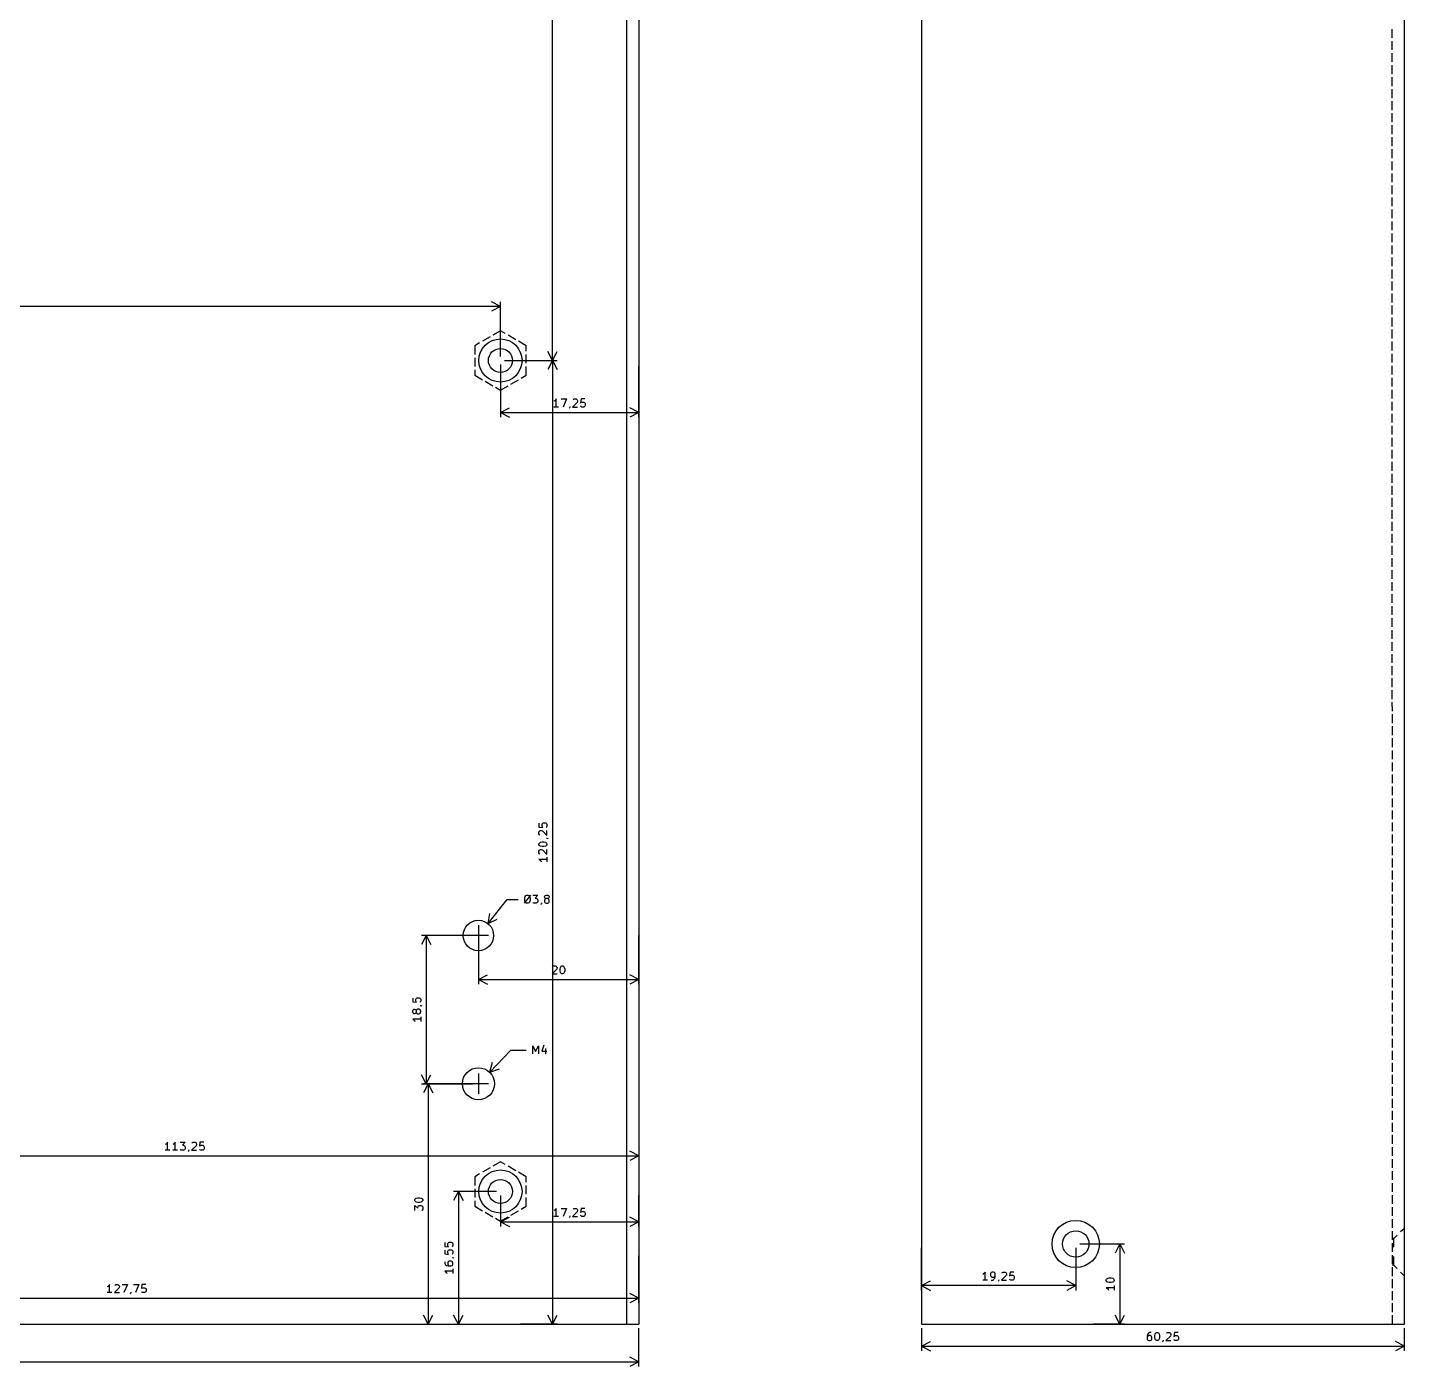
# Model space of a CAD drawing. Header units: millimetres. Extents: x 183 to 663, y -184 to 161.
# Drawn here: x 472.8 to 644.5, y -183.8 to -16.7 of the extents above; entities that cross this region are included whole.
import ezdxf

# ---------------------------------------------------------------- set-up
doc = ezdxf.new("R2010")
doc.units = ezdxf.units.MM
doc.layers.add('User.3', color=254, linetype='CONTINUOUS', true_color=0xb4dbd2)
doc.layers.add('User.4', color=57, linetype='CONTINUOUS', true_color=0x484848)

msp = doc.modelspace()

# ---------------------------------------------------------------- linework, layer by layer
at = {"layer": 'User.3', "linetype": 'CONTINUOUS'}
for p, q in [((538.25, -58.25), (538.25, 61.5)), ((547.5, -178.5), (547.5, 61.5)), ((549, 61.5), (549, -178.5)), ((584.25, 61.5), (584.25, -178.5)), ((644.5, -178.5), (644.5, 61.5)), ((642.973583, -18.000002), (642.973402, -16.900002)), ((642.97383, -19.500002), (642.973649, -18.400002)), ((642.974077, -21.000002), (642.973896, -19.900002)), ((642.974324, -22.500002), (642.974143, -21.400002)), ((642.974571, -24.000002), (642.97439, -22.900002)), ((642.974817, -25.500002), (642.974636, -24.400002)), ((642.975064, -27.000002), (642.974883, -25.900002)), ((642.975311, -28.500002), (642.97513, -27.400002)), ((642.975558, -30.000002), (642.975377, -28.900002)), ((642.975805, -31.500002), (642.975624, -30.400002)), ((642.976052, -33.000002), (642.975871, -31.900002)), ((642.976299, -34.500002), (642.976118, -33.400002)), ((642.976546, -36.000002), (642.976365, -34.900002)), ((642.976793, -37.500002), (642.976612, -36.400002)), ((642.977039, -39.000002), (642.976858, -37.900002)), ((642.977286, -40.500002), (642.977105, -39.400002)), ((642.977533, -42.000002), (642.977352, -40.900002)), ((642.97778, -43.500002), (642.977599, -42.400002)), ((642.978027, -45.000002), (642.977846, -43.900002)), ((642.978274, -46.500002), (642.978093, -45.400002)), ((642.978521, -48.000002), (642.97834, -46.900002)), ((642.978768, -49.500002), (642.978587, -48.400002)), ((531.75, -51.5), (305.75, -51.5)), ((531.75, -51.5), (530.623496, -50.913579)), ((531.75, -51.5), (530.623496, -52.086421)), ((531.75, -57.75), (531.75, -50.91358)), ((642.979015, -51.000002), (642.978834, -49.900002)), ((642.979261, -52.500002), (642.97908, -51.400002)), ((642.979508, -54.000002), (642.979327, -52.900002)), ((531.75, -54.554958), (530.797372, -55.104958)), ((532.351924, -54.902479), (531.75, -54.554958)), ((642.979755, -55.500002), (642.979574, -54.400002)), ((529.151924, -56.054958), (528.55, -56.402479)), ((528.55, -56.402479), (528.55, -57.502479)), ((530.450962, -55.304958), (529.498334, -55.854958)), ((533.650962, -55.652479), (532.698334, -55.102479)), ((534.95, -56.402479), (533.997372, -55.852479)), ((534.95, -57.097521), (534.95, -56.402479)), ((642.980002, -57.000002), (642.979821, -55.900002)), ((528.55, -57.902479), (528.55, -59.002479)), ((532.25, -58.25), (538.83642, -58.25)), ((532.25, -58.25), (538.83642, -58.25)), ((534.95, -58.597521), (534.95, -57.497521)), ((538.25, -58.25), (537.663579, -57.123496)), ((538.25, -58.25), (537.663579, -59.376504)), ((538.25, -58.25), (538.836421, -57.123496)), ((538.25, -58.25), (538.25, -178.5)), ((538.25, -58.25), (538.836421, -59.376504)), ((642.980249, -58.500002), (642.980068, -57.400002)), ((528.55, -59.402479), (528.55, -60.097521)), ((528.55, -60.097521), (529.502628, -60.647521)), ((531.75, -58.75), (531.75, -65.33642)), ((534.348076, -60.445042), (534.95, -60.097521)), ((534.95, -60.097521), (534.95, -58.997521)), ((549, -65.33642), (549, -59)), ((642.980496, -60.000002), (642.980315, -58.900002)), ((529.849038, -60.847521), (530.801666, -61.397521)), ((531.148076, -61.597521), (531.75, -61.945042)), ((531.75, -61.945042), (532.702628, -61.395042)), ((533.049038, -61.195042), (534.001666, -60.645042)), ((642.980743, -61.500002), (642.980562, -60.400002)), ((538.517857, -63.292914), (538.422619, -63.340533)), ((538.613095, -63.197676), (538.517857, -63.292914)), ((538.708333, -63.054819), (538.613095, -63.197676)), ((538.708333, -64.054819), (538.708333, -63.054819)), ((539.327381, -63.054819), (539.994047, -63.054819)), ((539.994047, -63.054819), (539.565476, -64.054819)), ((541.32738, -63.48339), (540.755952, -64.054819)), ((540.803571, -63.150057), (540.85119, -63.102438)), ((540.85119, -63.102438), (540.946428, -63.054819)), ((540.946428, -63.054819), (541.184523, -63.054819)), ((541.184523, -63.054819), (541.279761, -63.102438)), ((541.279761, -63.102438), (541.32738, -63.150057)), ((541.32738, -63.150057), (541.374999, -63.245295)), ((541.374999, -63.340533), (541.32738, -63.48339)), ((541.374999, -63.245295), (541.374999, -63.340533)), ((541.803571, -63.054819), (541.755952, -63.531009)), ((541.755952, -63.531009), (541.803571, -63.48339)), ((542.279761, -63.054819), (541.803571, -63.054819)), ((541.803571, -63.48339), (541.898809, -63.435771)), ((541.898809, -63.435771), (542.136904, -63.435771)), ((542.136904, -63.435771), (542.232142, -63.48339)), ((542.232142, -63.48339), (542.279761, -63.531009)), ((542.279761, -63.531009), (542.32738, -63.626247)), ((642.98099, -63.000002), (642.980809, -61.900002)), ((642.981237, -64.500002), (642.981055, -63.400002)), ((531.75, -64.75), (532.876504, -64.163579)), ((531.75, -64.75), (549, -64.75)), ((531.75, -64.75), (532.876504, -65.336421)), ((538.994047, -64.054819), (538.422619, -64.054819)), ((540.375, -64.150057), (540.327381, -64.197676)), ((540.422619, -64.054819), (540.375, -64.150057)), ((540.422619, -64.0072), (540.422619, -64.054819)), ((540.755952, -64.054819), (541.374999, -64.054819)), ((541.803571, -64.0072), (541.755952, -63.95958)), ((541.898809, -64.054819), (541.803571, -64.0072)), ((542.136904, -64.054819), (541.898809, -64.054819)), ((542.232142, -64.0072), (542.136904, -64.054819)), ((542.279761, -63.95958), (542.232142, -64.0072)), ((542.32738, -63.864342), (542.279761, -63.95958)), ((542.32738, -63.626247), (542.32738, -63.864342)), ((549, -64.75), (547.873496, -64.163579)), ((549, -64.75), (547.873496, -65.336421)), ((642.981483, -66.000002), (642.981302, -64.900002)), ((642.98173, -67.500002), (642.981549, -66.400002)), ((642.981977, -69.000001), (642.981796, -67.900001)), ((642.982224, -70.500001), (642.982043, -69.400001)), ((642.982471, -72.000001), (642.98229, -70.900001)), ((642.982718, -73.500001), (642.982537, -72.400001)), ((642.982965, -75.000001), (642.982784, -73.900001)), ((642.983212, -76.500001), (642.983031, -75.400001)), ((642.983459, -78.000001), (642.983277, -76.900001)), ((642.983705, -79.500001), (642.983524, -78.400001)), ((642.983952, -81.000001), (642.983771, -79.900001)), ((642.984199, -82.500001), (642.984018, -81.400001)), ((642.984446, -84.000001), (642.984265, -82.900001)), ((642.984693, -85.500001), (642.984512, -84.400001)), ((642.98494, -87.000001), (642.984759, -85.900001)), ((642.985187, -88.500001), (642.985006, -87.400001)), ((642.985434, -90.000001), (642.985253, -88.900001)), ((642.985681, -91.500001), (642.985499, -90.400001)), ((642.985927, -93.000001), (642.985746, -91.900001)), ((642.986174, -94.500001), (642.985993, -93.400001)), ((642.986421, -96.000001), (642.98624, -94.900001)), ((642.986668, -97.500001), (642.986487, -96.400001)), ((642.986915, -99.000001), (642.986734, -97.900001)), ((642.987162, -100.500001), (642.986981, -99.400001)), ((642.987409, -102.000001), (642.987228, -100.900001)), ((642.987656, -103.500001), (642.987475, -102.400001)), ((642.987903, -105.000001), (642.987721, -103.900001)), ((642.988149, -106.500001), (642.987968, -105.400001)), ((642.988396, -108.000001), (642.988215, -106.900001)), ((642.988643, -109.500001), (642.988462, -108.400001)), ((642.98889, -111.000001), (642.988709, -109.900001)), ((642.989137, -112.500001), (642.988956, -111.400001)), ((642.989384, -114.000001), (642.989203, -112.900001)), ((642.989631, -115.500001), (642.98945, -114.400001)), ((536.554819, -115.994047), (536.554819, -116.470237)), ((536.554819, -116.470237), (537.031009, -116.517856)), ((536.935771, -116.136904), (536.98339, -116.041666)), ((536.935771, -116.374999), (536.935771, -116.136904)), ((536.98339, -116.470237), (536.935771, -116.374999)), ((536.98339, -116.041666), (537.031009, -115.994047)), ((537.031009, -116.517856), (536.98339, -116.470237)), ((537.031009, -115.994047), (537.126247, -115.946428)), ((537.126247, -115.946428), (537.364342, -115.946428)), ((537.364342, -115.946428), (537.45958, -115.994047)), ((537.45958, -115.994047), (537.5072, -116.041666)), ((537.5072, -116.470237), (537.45958, -116.517856)), ((537.5072, -116.041666), (537.554819, -116.136904)), ((537.554819, -116.374999), (537.5072, -116.470237)), ((537.554819, -116.136904), (537.554819, -116.374999)), ((642.989878, -117.000001), (642.989697, -115.900001)), ((536.554819, -117.089285), (536.602438, -116.994047)), ((536.554819, -117.32738), (536.554819, -117.089285)), ((536.602438, -117.422618), (536.554819, -117.32738)), ((536.554819, -118.565475), (536.602438, -118.470237)), ((536.602438, -116.994047), (536.650057, -116.946428)), ((536.650057, -117.470237), (536.602438, -117.422618)), ((536.602438, -118.470237), (536.650057, -118.422618)), ((536.650057, -116.946428), (536.745295, -116.898809)), ((536.650057, -118.422618), (536.745295, -118.374999)), ((536.745295, -116.898809), (536.840533, -116.898809)), ((536.745295, -118.374999), (536.935771, -118.32738)), ((536.840533, -116.898809), (536.98339, -116.946428)), ((536.935771, -118.32738), (537.173866, -118.32738)), ((536.98339, -116.946428), (537.554819, -117.517856)), ((537.173866, -118.32738), (537.364342, -118.374999)), ((537.364342, -118.374999), (537.45958, -118.422618)), ((537.45958, -118.422618), (537.5072, -118.470237)), ((537.5072, -117.851189), (537.554819, -117.851189)), ((537.5072, -118.470237), (537.554819, -118.565475)), ((537.554819, -117.517856), (537.554819, -116.898809)), ((537.554819, -117.851189), (537.650057, -117.898808)), ((537.650057, -117.898808), (537.697676, -117.946427)), ((642.990125, -118.500001), (642.989943, -117.400001)), ((536.554819, -118.660713), (536.554819, -118.565475)), ((536.602438, -118.755951), (536.554819, -118.660713)), ((536.554819, -119.470237), (536.602438, -119.374999)), ((536.554819, -119.708332), (536.554819, -119.470237)), ((536.602438, -119.80357), (536.554819, -119.708332)), ((536.650057, -118.80357), (536.602438, -118.755951)), ((536.602438, -119.374999), (536.650057, -119.32738)), ((536.650057, -119.851189), (536.602438, -119.80357)), ((536.745295, -118.851189), (536.650057, -118.80357)), ((536.650057, -119.32738), (536.745295, -119.279761)), ((536.935771, -118.898808), (536.745295, -118.851189)), ((536.745295, -119.279761), (536.840533, -119.279761)), ((536.840533, -119.279761), (536.98339, -119.32738)), ((537.173866, -118.898808), (536.935771, -118.898808)), ((536.98339, -119.32738), (537.554819, -119.898808)), ((537.364342, -118.851189), (537.173866, -118.898808)), ((537.45958, -118.80357), (537.364342, -118.851189)), ((537.5072, -118.755951), (537.45958, -118.80357)), ((537.554819, -118.660713), (537.5072, -118.755951)), ((537.554819, -118.565475), (537.554819, -118.660713)), ((537.554819, -119.898808), (537.554819, -119.279761)), ((642.990371, -120.000001), (642.99019, -118.900001)), ((537.554819, -120.517856), (536.554819, -120.517856)), ((536.554819, -120.517856), (536.697676, -120.613094)), ((536.697676, -120.613094), (536.792914, -120.708332)), ((536.792914, -120.708332), (536.840533, -120.80357)), ((537.554819, -120.232142), (537.554819, -120.80357)), ((642.990618, -121.500001), (642.990437, -120.400001)), ((642.990865, -123.000001), (642.990684, -121.900001)), ((642.991112, -124.500001), (642.990931, -123.400001)), ((535.490476, -124.979709), (534.728572, -125.979709)), ((534.776191, -125.313042), (534.82381, -125.122566)), ((534.776191, -125.646375), (534.776191, -125.313042)), ((534.82381, -125.122566), (534.919048, -125.027328)), ((534.919048, -125.027328), (535.014286, -124.979709)), ((535.014286, -124.979709), (535.204762, -124.979709)), ((535.204762, -124.979709), (535.3, -125.027328)), ((535.3, -125.027328), (535.395238, -125.122566)), ((535.395238, -125.122566), (535.442857, -125.313042)), ((535.442857, -125.313042), (535.442857, -125.646375)), ((535.776191, -124.979709), (536.395238, -124.979709)), ((536.395238, -124.979709), (536.061905, -125.360661)), ((536.061905, -125.360661), (536.204762, -125.360661)), ((536.204762, -125.360661), (536.3, -125.40828)), ((537.252381, -125.170185), (537.3, -125.074947)), ((537.252381, -125.217804), (537.252381, -125.170185)), ((537.3, -125.313042), (537.252381, -125.217804)), ((537.3, -125.074947), (537.347619, -125.027328)), ((537.347619, -125.360661), (537.3, -125.313042)), ((537.347619, -125.027328), (537.442857, -124.979709)), ((537.442857, -125.40828), (537.347619, -125.360661)), ((537.442857, -124.979709), (537.633333, -124.979709)), ((537.633333, -124.979709), (537.728571, -125.027328)), ((537.728571, -125.360661), (537.633333, -125.40828)), ((537.728571, -125.027328), (537.77619, -125.074947)), ((537.77619, -125.313042), (537.728571, -125.360661)), ((537.77619, -125.074947), (537.823809, -125.170185)), ((537.823809, -125.217804), (537.77619, -125.313042)), ((537.823809, -125.170185), (537.823809, -125.217804)), ((642.991359, -126.000001), (642.991178, -124.900001)), ((530.2, -128.5), (532.580088, -125.52489)), ((532.580088, -125.52489), (533.960715, -125.52489)), ((534.82381, -125.836851), (534.776191, -125.646375)), ((534.919048, -125.93209), (534.82381, -125.836851)), ((535.014286, -125.979709), (534.919048, -125.93209)), ((535.204762, -125.979709), (535.014286, -125.979709)), ((535.3, -125.93209), (535.204762, -125.979709)), ((535.395238, -125.836851), (535.3, -125.93209)), ((535.442857, -125.646375), (535.395238, -125.836851)), ((535.82381, -125.93209), (535.776191, -125.88447)), ((535.919048, -125.979709), (535.82381, -125.93209)), ((536.204762, -125.979709), (535.919048, -125.979709)), ((536.3, -125.93209), (536.204762, -125.979709)), ((536.3, -125.40828), (536.347619, -125.455899)), ((536.347619, -125.88447), (536.3, -125.93209)), ((536.347619, -125.455899), (536.395238, -125.551137)), ((536.395238, -125.789232), (536.347619, -125.88447)), ((536.395238, -125.551137), (536.395238, -125.789232)), ((536.82381, -126.074947), (536.776191, -126.122566)), ((536.871429, -125.979709), (536.82381, -126.074947)), ((536.871429, -125.93209), (536.871429, -125.979709)), ((537.3, -125.503518), (537.252381, -125.598756)), ((537.252381, -125.598756), (537.252381, -125.789232)), ((537.252381, -125.789232), (537.3, -125.88447)), ((537.347619, -125.455899), (537.3, -125.503518)), ((537.3, -125.88447), (537.347619, -125.93209)), ((537.442857, -125.40828), (537.347619, -125.455899)), ((537.347619, -125.93209), (537.442857, -125.979709)), ((537.633333, -125.40828), (537.442857, -125.40828)), ((537.442857, -125.979709), (537.633333, -125.979709)), ((537.728571, -125.455899), (537.633333, -125.40828)), ((537.633333, -125.979709), (537.728571, -125.93209)), ((537.77619, -125.503518), (537.728571, -125.455899)), ((537.728571, -125.93209), (537.77619, -125.88447)), ((537.823809, -125.598756), (537.77619, -125.503518)), ((537.77619, -125.88447), (537.823809, -125.789232)), ((537.823809, -125.789232), (537.823809, -125.598756)), ((642.991606, -127.500001), (642.991425, -126.400001)), ((529, -128.73), (529, -131.27)), ((530.2, -128.5), (530.445804, -127.254014)), ((530.2, -128.5), (531.361639, -127.986682)), ((642.991853, -129.000001), (642.991672, -127.900001)), ((522.5, -130), (521.913579, -131.126504)), ((528.25, -130), (521.91358, -130)), ((522.5, -130), (522.5, -148.5)), ((522.5, -130), (523.086421, -131.126504)), ((530.27, -130), (527.73, -130)), ((529, -130), (529, -136.08642)), ((549, -136.08642), (549, -130)), ((642.9921, -130.500001), (642.991919, -129.400001)), ((642.992346, -132.000001), (642.992165, -130.900001)), ((538.238095, -133.900057), (538.285714, -133.852438)), ((538.285714, -133.852438), (538.380952, -133.804819)), ((538.380952, -133.804819), (538.619047, -133.804819)), ((538.619047, -133.804819), (538.714285, -133.852438)), ((538.714285, -133.852438), (538.761904, -133.900057)), ((538.761904, -133.900057), (538.809523, -133.995295)), ((539.238095, -133.995295), (539.285714, -133.900057)), ((539.285714, -133.900057), (539.333333, -133.852438)), ((539.333333, -133.852438), (539.428571, -133.804819)), ((539.428571, -133.804819), (539.523809, -133.804819)), ((539.523809, -133.804819), (539.619047, -133.852438)), ((539.619047, -133.852438), (539.666666, -133.900057)), ((539.666666, -133.900057), (539.714285, -133.995295)), ((642.992593, -133.500001), (642.992412, -132.400001)), ((642.99284, -135.000001), (642.992659, -133.900001)), ((529, -135.5), (530.126504, -134.913579)), ((529, -135.5), (549, -135.5)), ((529, -135.5), (530.126504, -136.086421)), ((538.761904, -134.23339), (538.190476, -134.804819)), ((538.190476, -134.804819), (538.809523, -134.804819)), ((538.809523, -134.090533), (538.761904, -134.23339)), ((538.809523, -133.995295), (538.809523, -134.090533)), ((539.190476, -134.185771), (539.238095, -133.995295)), ((539.190476, -134.423866), (539.190476, -134.185771)), ((539.238095, -134.614342), (539.190476, -134.423866)), ((539.285714, -134.70958), (539.238095, -134.614342)), ((539.333333, -134.7572), (539.285714, -134.70958)), ((539.428571, -134.804819), (539.333333, -134.7572)), ((539.523809, -134.804819), (539.428571, -134.804819)), ((539.619047, -134.7572), (539.523809, -134.804819)), ((539.666666, -134.70958), (539.619047, -134.7572)), ((539.714285, -134.614342), (539.666666, -134.70958)), ((539.714285, -133.995295), (539.761904, -134.185771)), ((539.761904, -134.423866), (539.714285, -134.614342)), ((539.761904, -134.185771), (539.761904, -134.423866)), ((549, -135.5), (547.873496, -134.913579)), ((549, -135.5), (547.873496, -136.086421)), ((642.993087, -136.500001), (642.992906, -135.400001)), ((642.993334, -138.000001), (642.993153, -136.900001)), ((520.804819, -137.821428), (520.804819, -138.297618)), ((520.804819, -138.297618), (521.281009, -138.345237)), ((521.185771, -137.964285), (521.23339, -137.869047)), ((521.185771, -138.20238), (521.185771, -137.964285)), ((521.23339, -138.297618), (521.185771, -138.20238)), ((521.23339, -137.869047), (521.281009, -137.821428)), ((521.281009, -138.345237), (521.23339, -138.297618)), ((521.281009, -137.821428), (521.376247, -137.773809)), ((521.376247, -137.773809), (521.614342, -137.773809)), ((521.614342, -137.773809), (521.70958, -137.821428)), ((521.70958, -137.821428), (521.7572, -137.869047)), ((521.7572, -138.297618), (521.70958, -138.345237)), ((521.7572, -137.869047), (521.804819, -137.964285)), ((521.804819, -138.20238), (521.7572, -138.297618)), ((521.7572, -138.726189), (521.804819, -138.726189)), ((521.804819, -137.964285), (521.804819, -138.20238)), ((521.804819, -138.726189), (521.900057, -138.773808)), ((521.900057, -138.773808), (521.947676, -138.821427)), ((642.993581, -139.500001), (642.9934, -138.400001)), ((520.804819, -139.392856), (520.852438, -139.297618)), ((520.804819, -139.583332), (520.804819, -139.392856)), ((520.852438, -139.67857), (520.804819, -139.583332)), ((521.804819, -140.440475), (520.804819, -140.440475)), ((520.804819, -140.440475), (520.947676, -140.535713)), ((520.852438, -139.297618), (520.900057, -139.249999)), ((520.900057, -139.726189), (520.852438, -139.67857)), ((520.900057, -139.249999), (520.995295, -139.20238)), ((520.995295, -139.773808), (520.900057, -139.726189)), ((520.947676, -140.535713), (521.042914, -140.630951)), ((520.995295, -139.20238), (521.042914, -139.20238)), ((521.042914, -139.773808), (520.995295, -139.773808)), ((521.042914, -139.20238), (521.138152, -139.249999)), ((521.138152, -139.726189), (521.042914, -139.773808)), ((521.042914, -140.630951), (521.090533, -140.726189)), ((521.138152, -139.249999), (521.185771, -139.297618)), ((521.185771, -139.67857), (521.138152, -139.726189)), ((521.185771, -139.297618), (521.23339, -139.392856)), ((521.23339, -139.583332), (521.185771, -139.67857)), ((521.281009, -139.297618), (521.23339, -139.392856)), ((521.23339, -139.392856), (521.23339, -139.583332)), ((521.23339, -139.583332), (521.281009, -139.67857)), ((521.328628, -139.249999), (521.281009, -139.297618)), ((521.281009, -139.67857), (521.328628, -139.726189)), ((521.423866, -139.20238), (521.328628, -139.249999)), ((521.328628, -139.726189), (521.423866, -139.773808)), ((521.614342, -139.20238), (521.423866, -139.20238)), ((521.423866, -139.773808), (521.614342, -139.773808)), ((521.70958, -139.249999), (521.614342, -139.20238)), ((521.614342, -139.773808), (521.70958, -139.726189)), ((521.7572, -139.297618), (521.70958, -139.249999)), ((521.70958, -139.726189), (521.7572, -139.67857)), ((521.804819, -139.392856), (521.7572, -139.297618)), ((521.7572, -139.67857), (521.804819, -139.583332)), ((521.804819, -139.583332), (521.804819, -139.392856)), ((521.804819, -140.154761), (521.804819, -140.726189)), ((642.993828, -141.000001), (642.993647, -139.900001)), ((642.994075, -142.5), (642.993894, -141.400001)), ((535.810476, -144.754223), (535.810476, -143.754223)), ((535.810476, -143.754223), (536.143809, -144.468508)), ((536.143809, -144.468508), (536.477142, -143.754223)), ((536.477142, -143.754223), (536.477142, -144.754223)), ((537.143809, -143.706604), (536.905714, -144.420889)), ((537.381904, -144.087556), (537.381904, -144.754223)), ((642.994322, -144), (642.994141, -142.9)), ((530.41, -147.04), (533.05674, -144.299404)), ((530.41, -147.04), (530.77074, -145.822311)), ((533.05674, -144.299404), (534.947381, -144.299404)), ((536.905714, -144.420889), (537.524761, -144.420889)), ((642.994568, -145.5), (642.994387, -144.4)), ((642.994815, -147), (642.994634, -145.9)), ((522.5, -148.5), (521.913579, -147.373496)), ((522.5, -148.5), (523.086421, -147.373496)), ((529, -147.23), (529, -149.77)), ((530.41, -147.04), (531.614385, -146.637063)), ((642.995062, -148.5), (642.994881, -147.4)), ((521.91358, -148.5), (528.25, -148.5)), ((522.75, -148.5), (522.163579, -149.626504)), ((528.5, -148.5), (522.16358, -148.5)), ((522.75, -148.5), (522.75, -178.5)), ((522.75, -148.5), (523.336421, -149.626504)), ((530.27, -148.5), (527.73, -148.5)), ((642.995309, -150), (642.995128, -148.9)), ((642.995556, -151.5), (642.995375, -150.4)), ((642.995803, -153), (642.995622, -151.9)), ((642.99605, -154.5), (642.995869, -153.4)), ((490.041667, -156.042914), (489.946429, -156.090533)), ((490.136905, -155.947676), (490.041667, -156.042914)), ((490.232143, -155.804819), (490.136905, -155.947676)), ((490.232143, -156.804819), (490.232143, -155.804819)), ((490.994048, -156.042914), (490.89881, -156.090533)), ((491.089286, -155.947676), (490.994048, -156.042914)), ((491.184524, -155.804819), (491.089286, -155.947676)), ((491.184524, -156.804819), (491.184524, -155.804819)), ((491.803572, -155.804819), (492.422619, -155.804819)), ((492.422619, -155.804819), (492.089286, -156.185771)), ((492.089286, -156.185771), (492.232143, -156.185771)), ((492.232143, -156.185771), (492.327381, -156.23339)), ((492.327381, -156.23339), (492.375, -156.281009)), ((493.803571, -156.23339), (493.232143, -156.804819)), ((493.279762, -155.900057), (493.327381, -155.852438)), ((493.327381, -155.852438), (493.422619, -155.804819)), ((493.422619, -155.804819), (493.660714, -155.804819)), ((493.660714, -155.804819), (493.755952, -155.852438)), ((493.755952, -155.852438), (493.803571, -155.900057)), ((493.803571, -155.900057), (493.85119, -155.995295)), ((493.85119, -156.090533), (493.803571, -156.23339)), ((493.85119, -155.995295), (493.85119, -156.090533)), ((494.279762, -155.804819), (494.232143, -156.281009)), ((494.232143, -156.281009), (494.279762, -156.23339)), ((494.755952, -155.804819), (494.279762, -155.804819)), ((494.279762, -156.23339), (494.375, -156.185771)), ((494.375, -156.185771), (494.613095, -156.185771)), ((494.613095, -156.185771), (494.708333, -156.23339)), ((494.708333, -156.23339), (494.755952, -156.281009)), ((642.996297, -156), (642.996116, -154.9)), ((435.75, -157.5), (549, -157.5)), ((490.517857, -156.804819), (489.946429, -156.804819)), ((491.470238, -156.804819), (490.89881, -156.804819)), ((491.851191, -156.7572), (491.803572, -156.70958)), ((491.946429, -156.804819), (491.851191, -156.7572)), ((492.232143, -156.804819), (491.946429, -156.804819)), ((492.327381, -156.7572), (492.232143, -156.804819)), ((492.375, -156.70958), (492.327381, -156.7572)), ((492.375, -156.281009), (492.422619, -156.376247)), ((492.422619, -156.614342), (492.375, -156.70958)), ((492.422619, -156.376247), (492.422619, -156.614342)), ((492.851191, -156.900057), (492.803572, -156.947676)), ((492.89881, -156.804819), (492.851191, -156.900057)), ((492.89881, -156.7572), (492.89881, -156.804819)), ((493.232143, -156.804819), (493.85119, -156.804819)), ((494.279762, -156.7572), (494.232143, -156.70958)), ((494.375, -156.804819), (494.279762, -156.7572)), ((494.613095, -156.804819), (494.375, -156.804819)), ((494.708333, -156.7572), (494.613095, -156.804819)), ((494.755952, -156.70958), (494.708333, -156.7572)), ((494.755952, -156.281009), (494.803571, -156.376247)), ((494.803571, -156.614342), (494.755952, -156.70958)), ((494.803571, -156.376247), (494.803571, -156.614342)), ((549, -157.5), (547.873496, -156.913579)), ((549, -157.5), (547.873496, -158.086421)), ((549, -156.91358), (549, -161.45)), ((642.996544, -157.5), (642.996363, -156.4)), ((642.99679, -159), (642.996609, -157.9)), ((530.450962, -159.004958), (529.498334, -159.554958)), ((531.75, -158.254958), (530.797372, -158.804958)), ((532.351924, -158.602479), (531.75, -158.254958)), ((533.650962, -159.352479), (532.698334, -158.802479)), ((534.95, -160.102479), (533.997372, -159.552479)), ((642.997037, -160.5), (642.996856, -159.4)), ((529.151924, -159.754958), (528.55, -160.102479)), ((528.55, -160.102479), (528.55, -161.202479)), ((534.95, -160.797521), (534.95, -160.102479)), ((534.95, -162.297521), (534.95, -161.197521)), ((642.997284, -162), (642.997103, -160.9)), ((521.054819, -162.97619), (521.102438, -162.880952)), ((521.054819, -163.071428), (521.054819, -162.97619)), ((521.102438, -163.166666), (521.054819, -163.071428)), ((521.102438, -162.880952), (521.150057, -162.833333)), ((521.150057, -162.833333), (521.245295, -162.785714)), ((521.245295, -162.785714), (521.435771, -162.738095)), ((521.435771, -162.738095), (521.673866, -162.738095)), ((521.673866, -162.738095), (521.864342, -162.785714)), ((521.864342, -162.785714), (521.95958, -162.833333)), ((521.95958, -162.833333), (522.0072, -162.880952)), ((522.0072, -162.880952), (522.054819, -162.97619)), ((522.054819, -163.071428), (522.0072, -163.166666)), ((522.054819, -162.97619), (522.054819, -163.071428)), ((526.5, -161.95), (525.913579, -163.076504)), ((531.25, -161.95), (525.91358, -161.95)), ((526.5, -161.95), (526.5, -178.5)), ((526.5, -161.95), (527.086421, -163.076504)), ((528.55, -161.602479), (528.55, -162.702479)), ((528.55, -163.102479), (528.55, -163.797521)), ((531.75, -162.45), (531.75, -166.33642)), ((534.95, -163.797521), (534.95, -162.697521)), ((549, -166.33642), (549, -162.45)), ((642.997531, -163.5), (642.99735, -162.4)), ((521.054819, -164.309523), (521.054819, -163.690476)), ((521.054819, -163.690476), (521.435771, -164.023809)), ((521.150057, -163.214285), (521.102438, -163.166666)), ((521.245295, -163.261904), (521.150057, -163.214285)), ((521.435771, -163.309523), (521.245295, -163.261904)), ((521.673866, -163.309523), (521.435771, -163.309523)), ((521.435771, -163.880952), (521.48339, -163.785714)), ((521.435771, -164.023809), (521.435771, -163.880952)), ((521.48339, -163.785714), (521.531009, -163.738095)), ((521.531009, -163.738095), (521.626247, -163.690476)), ((521.626247, -163.690476), (521.864342, -163.690476)), ((521.864342, -163.261904), (521.673866, -163.309523)), ((521.95958, -163.214285), (521.864342, -163.261904)), ((521.864342, -163.690476), (521.95958, -163.738095)), ((522.0072, -163.166666), (521.95958, -163.214285)), ((521.95958, -163.738095), (522.0072, -163.785714)), ((522.0072, -164.261904), (521.95958, -164.309523)), ((522.0072, -163.785714), (522.054819, -163.880952)), ((522.054819, -164.166666), (522.0072, -164.261904)), ((522.054819, -163.880952), (522.054819, -164.166666)), ((528.55, -163.797521), (529.502628, -164.347521)), ((529.849038, -164.547521), (530.801666, -165.097521)), ((533.049038, -164.895042), (534.001666, -164.345042)), ((534.348076, -164.145042), (534.95, -163.797521)), ((538.517857, -164.292914), (538.422619, -164.340533)), ((538.613095, -164.197676), (538.517857, -164.292914)), ((538.708333, -164.054819), (538.613095, -164.197676)), ((538.708333, -165.054819), (538.708333, -164.054819)), ((539.327381, -164.054819), (539.994047, -164.054819)), ((539.994047, -164.054819), (539.565476, -165.054819)), ((541.32738, -164.48339), (540.755952, -165.054819)), ((540.803571, -164.150057), (540.85119, -164.102438)), ((540.85119, -164.102438), (540.946428, -164.054819)), ((540.946428, -164.054819), (541.184523, -164.054819)), ((541.184523, -164.054819), (541.279761, -164.102438)), ((541.279761, -164.102438), (541.32738, -164.150057)), ((541.32738, -164.150057), (541.374999, -164.245295)), ((541.374999, -164.340533), (541.32738, -164.48339)), ((541.374999, -164.245295), (541.374999, -164.340533)), ((541.803571, -164.054819), (541.755952, -164.531009)), ((541.755952, -164.531009), (541.803571, -164.48339)), ((542.279761, -164.054819), (541.803571, -164.054819)), ((541.803571, -164.48339), (541.898809, -164.435771)), ((541.898809, -164.435771), (542.136904, -164.435771)), ((542.136904, -164.435771), (542.232142, -164.48339)), ((542.232142, -164.48339), (542.279761, -164.531009)), ((542.279761, -164.531009), (542.32738, -164.626247)), ((542.32738, -164.626247), (542.32738, -164.864342)), ((642.997778, -165), (642.997597, -163.9)), ((531.148076, -165.297521), (531.75, -165.645042)), ((531.75, -165.645042), (532.702628, -165.095042)), ((531.75, -165.75), (532.876504, -165.163579)), ((531.75, -165.75), (549, -165.75)), ((531.75, -165.75), (532.876504, -166.336421)), ((538.994047, -165.054819), (538.422619, -165.054819)), ((540.375, -165.150057), (540.327381, -165.197676)), ((540.422619, -165.054819), (540.375, -165.150057)), ((540.422619, -165.0072), (540.422619, -165.054819)), ((540.755952, -165.054819), (541.374999, -165.054819)), ((541.803571, -165.0072), (541.755952, -164.95958)), ((541.898809, -165.054819), (541.803571, -165.0072)), ((542.136904, -165.054819), (541.898809, -165.054819)), ((542.232142, -165.0072), (542.136904, -165.054819)), ((542.279761, -164.95958), (542.232142, -165.0072)), ((542.32738, -164.864342), (542.279761, -164.95958)), ((549, -165.75), (547.873496, -165.163579)), ((549, -165.75), (547.873496, -166.336421)), ((642.998025, -166.5), (642.997844, -165.4)), ((644.015422, -166.943014), (644.459921, -166.562015)), ((525.281009, -168.320238), (525.376247, -168.272619)), ((525.376247, -168.272619), (525.614342, -168.272619)), ((525.614342, -168.272619), (525.70958, -168.320238)), ((642.998272, -168), (642.998091, -166.9)), ((642.999423, -167.832013), (643.062923, -167.832013)), ((643.062923, -167.832013), (643.12646, -167.832013)), ((643.189923, -167.832013), (643.062923, -167.832013)), ((643.12646, -167.832013), (643.189923, -167.832013)), ((643.189923, -167.832013), (643.570922, -167.387514)), ((643.189923, -168.911512), (643.189923, -167.832013)), ((524.804819, -168.320238), (524.804819, -168.796428)), ((524.804819, -168.796428), (525.281009, -168.844047)), ((524.804819, -169.272619), (524.804819, -169.748809)), ((524.804819, -169.748809), (525.281009, -169.796428)), ((525.185771, -168.463095), (525.23339, -168.367857)), ((525.185771, -168.70119), (525.185771, -168.463095)), ((525.23339, -168.796428), (525.185771, -168.70119)), ((525.185771, -169.415476), (525.23339, -169.320238)), ((525.185771, -169.653571), (525.185771, -169.415476)), ((525.23339, -169.748809), (525.185771, -169.653571)), ((525.23339, -168.367857), (525.281009, -168.320238)), ((525.281009, -168.844047), (525.23339, -168.796428)), ((525.23339, -169.320238), (525.281009, -169.272619)), ((525.281009, -169.796428), (525.23339, -169.748809)), ((525.281009, -169.272619), (525.376247, -169.225)), ((525.376247, -169.225), (525.614342, -169.225)), ((525.614342, -169.225), (525.70958, -169.272619)), ((525.70958, -168.320238), (525.7572, -168.367857)), ((525.7572, -168.796428), (525.70958, -168.844047)), ((525.70958, -169.272619), (525.7572, -169.320238)), ((525.7572, -169.748809), (525.70958, -169.796428)), ((525.7572, -168.367857), (525.804819, -168.463095)), ((525.804819, -168.70119), (525.7572, -168.796428)), ((525.7572, -169.320238), (525.804819, -169.415476)), ((525.804819, -169.653571), (525.7572, -169.748809)), ((525.804819, -168.463095), (525.804819, -168.70119)), ((525.804819, -169.415476), (525.804819, -169.653571)), ((549, -175.85642), (549, -170)), ((584.25, -174.28642), (584.25, -169)), ((603.5, -169), (603.5, -174.28642)), ((604, -168.5), (609.58642, -168.5)), ((609, -168.5), (608.413579, -169.626504)), ((609, -168.5), (609, -178.5)), ((609, -168.5), (609.586421, -169.626504)), ((642.998519, -169.5), (642.998338, -168.4)), ((642.998766, -171), (642.998585, -169.9)), ((524.804819, -170.748809), (524.804819, -170.939285)), ((524.804819, -170.939285), (524.852438, -171.034523)), ((524.852438, -171.034523), (524.900057, -171.082142)), ((524.900057, -171.082142), (525.042914, -171.17738)), ((525.042914, -171.17738), (525.23339, -171.224999)), ((525.23339, -170.748809), (525.185771, -170.844047)), ((525.185771, -170.844047), (525.185771, -171.034523)), ((525.185771, -171.034523), (525.23339, -171.129761)), ((525.281009, -170.70119), (525.23339, -170.748809)), ((525.23339, -171.129761), (525.281009, -171.17738)), ((525.23339, -171.224999), (525.614342, -171.224999)), ((525.376247, -170.653571), (525.281009, -170.70119)), ((525.281009, -171.17738), (525.376247, -171.224999)), ((525.614342, -170.653571), (525.376247, -170.653571)), ((525.70958, -170.70119), (525.614342, -170.653571)), ((525.614342, -171.224999), (525.70958, -171.17738)), ((525.7572, -170.748809), (525.70958, -170.70119)), ((525.70958, -171.17738), (525.7572, -171.129761)), ((525.7572, -170.17738), (525.804819, -170.17738)), ((525.804819, -170.844047), (525.7572, -170.748809)), ((525.7572, -171.129761), (525.804819, -171.034523)), ((525.804819, -170.17738), (525.900057, -170.224999)), ((525.804819, -171.034523), (525.804819, -170.844047)), ((525.804819, -171.605952), (525.804819, -172.17738)), ((525.900057, -170.224999), (525.947676, -170.272618)), ((642.999012, -172.5), (642.998831, -171.4)), ((642.999423, -171.134009), (643.062923, -171.134009)), ((643.12646, -171.134009), (643.062923, -171.134009)), ((643.12646, -171.134009), (643.189923, -171.134009)), ((643.189923, -171.134009), (643.189923, -170.054511)), ((643.189923, -171.134009), (643.570922, -171.578509)), ((525.804819, -171.891666), (524.804819, -171.891666)), ((524.804819, -171.891666), (524.947676, -171.986904)), ((524.947676, -171.986904), (525.042914, -172.082142)), ((525.042914, -172.082142), (525.090533, -172.17738)), ((584.25, -173.7), (585.376504, -173.113579)), ((592.017857, -172.242914), (591.922619, -172.290533)), ((592.494047, -173.004819), (591.922619, -173.004819)), ((592.113095, -172.147676), (592.017857, -172.242914)), ((592.208333, -172.004819), (592.113095, -172.147676)), ((592.208333, -173.004819), (592.208333, -172.004819)), ((592.922619, -172.100057), (592.875, -172.195295)), ((592.875, -172.195295), (592.875, -172.43339)), ((592.875, -172.43339), (592.922619, -172.528628)), ((592.970238, -172.052438), (592.922619, -172.100057)), ((592.922619, -172.528628), (592.970238, -172.576247)), ((593.065476, -172.004819), (592.970238, -172.052438)), ((592.970238, -172.576247), (593.065476, -172.623866)), ((592.970238, -173.004819), (593.160714, -173.004819)), ((593.255952, -172.004819), (593.065476, -172.004819)), ((593.065476, -172.623866), (593.255952, -172.623866)), ((593.160714, -173.004819), (593.255952, -172.9572)), ((593.35119, -172.052438), (593.255952, -172.004819)), ((593.255952, -172.623866), (593.35119, -172.576247)), ((593.255952, -172.9572), (593.303571, -172.90958)), ((593.303571, -172.90958), (593.398809, -172.766723)), ((593.398809, -172.100057), (593.35119, -172.052438)), ((593.35119, -172.576247), (593.398809, -172.528628)), ((593.446428, -172.195295), (593.398809, -172.100057)), ((593.398809, -172.528628), (593.446428, -172.43339)), ((593.398809, -172.766723), (593.446428, -172.576247)), ((593.446428, -172.576247), (593.446428, -172.195295)), ((593.875, -173.100057), (593.827381, -173.147676)), ((593.922619, -173.004819), (593.875, -173.100057)), ((593.922619, -172.9572), (593.922619, -173.004819)), ((594.82738, -172.43339), (594.255952, -173.004819)), ((594.255952, -173.004819), (594.874999, -173.004819)), ((594.303571, -172.100057), (594.35119, -172.052438)), ((594.35119, -172.052438), (594.446428, -172.004819)), ((594.446428, -172.004819), (594.684523, -172.004819)), ((594.684523, -172.004819), (594.779761, -172.052438)), ((594.779761, -172.052438), (594.82738, -172.100057)), ((594.82738, -172.100057), (594.874999, -172.195295)), ((594.874999, -172.290533), (594.82738, -172.43339)), ((594.874999, -172.195295), (594.874999, -172.290533)), ((595.303571, -172.004819), (595.255952, -172.481009)), ((595.255952, -172.481009), (595.303571, -172.43339)), ((595.303571, -172.9572), (595.255952, -172.90958)), ((595.779761, -172.004819), (595.303571, -172.004819)), ((595.303571, -172.43339), (595.398809, -172.385771)), ((595.398809, -173.004819), (595.303571, -172.9572)), ((595.398809, -172.385771), (595.636904, -172.385771)), ((595.636904, -173.004819), (595.398809, -173.004819)), ((595.636904, -172.385771), (595.732142, -172.43339)), ((595.732142, -172.9572), (595.636904, -173.004819)), ((595.732142, -172.43339), (595.779761, -172.481009)), ((595.779761, -172.90958), (595.732142, -172.9572)), ((595.779761, -172.481009), (595.82738, -172.576247)), ((595.82738, -172.814342), (595.779761, -172.90958)), ((595.82738, -172.576247), (595.82738, -172.814342)), ((603.5, -173.7), (602.373496, -173.113579)), ((607.304819, -172.97619), (607.352438, -172.880952)), ((607.304819, -173.071428), (607.304819, -172.97619)), ((607.352438, -173.166666), (607.304819, -173.071428)), ((607.352438, -172.880952), (607.400057, -172.833333)), ((607.400057, -173.214285), (607.352438, -173.166666)), ((607.400057, -172.833333), (607.495295, -172.785714)), ((607.495295, -173.261904), (607.400057, -173.214285)), ((607.495295, -172.785714), (607.685771, -172.738095)), ((607.685771, -173.309523), (607.495295, -173.261904)), ((607.685771, -172.738095), (607.923866, -172.738095)), ((607.923866, -173.309523), (607.685771, -173.309523)), ((607.923866, -172.738095), (608.114342, -172.785714)), ((608.114342, -173.261904), (607.923866, -173.309523)), ((608.114342, -172.785714), (608.20958, -172.833333)), ((608.20958, -173.214285), (608.114342, -173.261904)), ((608.20958, -172.833333), (608.2572, -172.880952)), ((608.2572, -173.166666), (608.20958, -173.214285)), ((608.2572, -172.880952), (608.304819, -172.97619)), ((608.304819, -173.071428), (608.2572, -173.166666)), ((608.304819, -172.97619), (608.304819, -173.071428)), ((642.999259, -174), (642.999078, -172.9)), ((644.015422, -172.023008), (644.459921, -172.467507)), ((482.791667, -173.812914), (482.696429, -173.860533)), ((483.267857, -174.574819), (482.696429, -174.574819)), ((482.886905, -173.717676), (482.791667, -173.812914)), ((482.982143, -173.574819), (482.886905, -173.717676)), ((482.982143, -174.574819), (482.982143, -173.574819)), ((484.172619, -174.00339), (483.601191, -174.574819)), ((483.601191, -174.574819), (484.220238, -174.574819)), ((483.64881, -173.670057), (483.696429, -173.622438)), ((483.696429, -173.622438), (483.791667, -173.574819)), ((483.791667, -173.574819), (484.029762, -173.574819)), ((484.029762, -173.574819), (484.125, -173.622438)), ((484.125, -173.622438), (484.172619, -173.670057)), ((484.172619, -173.670057), (484.220238, -173.765295)), ((484.220238, -173.860533), (484.172619, -174.00339)), ((484.220238, -173.765295), (484.220238, -173.860533)), ((484.553572, -173.574819), (485.220238, -173.574819)), ((485.220238, -173.574819), (484.791667, -174.574819)), ((485.601191, -174.670057), (485.553572, -174.717676)), ((485.64881, -174.574819), (485.601191, -174.670057)), ((485.64881, -174.5272), (485.64881, -174.574819)), ((485.982143, -173.574819), (486.648809, -173.574819)), ((486.648809, -173.574819), (486.220238, -174.574819)), ((487.029762, -173.574819), (486.982143, -174.051009)), ((486.982143, -174.051009), (487.029762, -174.00339)), ((487.029762, -174.5272), (486.982143, -174.47958)), ((487.505952, -173.574819), (487.029762, -173.574819)), ((487.029762, -174.00339), (487.125, -173.955771)), ((487.125, -174.574819), (487.029762, -174.5272)), ((487.125, -173.955771), (487.363095, -173.955771)), ((487.363095, -174.574819), (487.125, -174.574819)), ((487.363095, -173.955771), (487.458333, -174.00339)), ((487.458333, -174.5272), (487.363095, -174.574819)), ((487.458333, -174.00339), (487.505952, -174.051009)), ((487.505952, -174.47958), (487.458333, -174.5272)), ((487.505952, -174.051009), (487.553571, -174.146247)), ((487.553571, -174.384342), (487.505952, -174.47958)), ((487.553571, -174.146247), (487.553571, -174.384342)), ((549, -175.27), (547.873496, -174.683579)), ((603.5, -173.7), (584.25, -173.7)), ((584.25, -173.7), (585.376504, -174.286421)), ((603.5, -173.7), (602.373496, -174.286421)), ((608.304819, -173.97619), (607.304819, -173.97619)), ((607.304819, -173.97619), (607.447676, -174.071428)), ((607.447676, -174.071428), (607.542914, -174.166666)), ((607.542914, -174.166666), (607.590533, -174.261904)), ((608.304819, -173.690476), (608.304819, -174.261904)), ((642.999506, -175.5), (642.999325, -174.4)), ((421.25, -175.27), (549, -175.27)), ((549, -175.27), (547.873496, -175.856421)), ((642.999753, -177), (642.999572, -175.9)), ((293.5, -178.5), (549, -178.5)), ((522.75, -178.5), (522.163579, -177.373496)), ((522.16358, -178.5), (530.6, -178.5)), ((522.75, -178.5), (523.336421, -177.373496)), ((526.5, -178.5), (525.913579, -177.373496)), ((525.91358, -178.5), (530.6, -178.5)), ((526.5, -178.5), (527.086421, -177.373496)), ((538.83642, -178.5), (534.25, -178.5)), ((538.25, -178.5), (537.663579, -177.373496)), ((538.25, -178.5), (538.836421, -177.373496)), ((584.25, -178.5), (644.5, -178.5)), ((609.58642, -178.5), (605.7, -178.5)), ((609, -178.5), (608.413579, -177.373496)), ((609, -178.5), (609.586421, -177.373496)), ((643, -178.5), (642.999819, -177.4)), ((549, -183.78642), (549, -179)), ((584.25, -179), (584.25, -181.83642)), ((612.470238, -179.792914), (612.422619, -179.98339)), ((612.422619, -179.98339), (612.422619, -180.364342)), ((612.470238, -180.031009), (612.422619, -180.126247)), ((612.565476, -179.650057), (612.470238, -179.792914)), ((612.517857, -179.98339), (612.470238, -180.031009)), ((612.613095, -179.935771), (612.517857, -179.98339)), ((612.613095, -179.602438), (612.565476, -179.650057)), ((612.708333, -179.554819), (612.613095, -179.602438)), ((612.803571, -179.935771), (612.613095, -179.935771)), ((612.898809, -179.554819), (612.708333, -179.554819)), ((612.898809, -179.98339), (612.803571, -179.935771)), ((612.946428, -180.031009), (612.898809, -179.98339)), ((612.994047, -180.126247), (612.946428, -180.031009)), ((612.994047, -180.364342), (612.994047, -180.126247)), ((613.375, -179.935771), (613.422619, -179.745295)), ((613.375, -180.173866), (613.375, -179.935771)), ((613.422619, -180.364342), (613.375, -180.173866)), ((613.422619, -179.745295), (613.470238, -179.650057)), ((613.470238, -179.650057), (613.517857, -179.602438)), ((613.517857, -179.602438), (613.613095, -179.554819)), ((613.613095, -179.554819), (613.708333, -179.554819)), ((613.708333, -179.554819), (613.803571, -179.602438)), ((613.803571, -179.602438), (613.85119, -179.650057)), ((613.85119, -179.650057), (613.898809, -179.745295)), ((613.898809, -179.745295), (613.946428, -179.935771)), ((613.946428, -180.173866), (613.898809, -180.364342)), ((613.946428, -179.935771), (613.946428, -180.173866)), ((615.32738, -179.98339), (614.755952, -180.554819)), ((614.803571, -179.650057), (614.85119, -179.602438)), ((614.85119, -179.602438), (614.946428, -179.554819)), ((614.946428, -179.554819), (615.184523, -179.554819)), ((615.184523, -179.554819), (615.279761, -179.602438)), ((615.279761, -179.602438), (615.32738, -179.650057)), ((615.32738, -179.650057), (615.374999, -179.745295)), ((615.374999, -179.840533), (615.32738, -179.98339)), ((615.374999, -179.745295), (615.374999, -179.840533)), ((615.803571, -179.554819), (615.755952, -180.031009)), ((615.755952, -180.031009), (615.803571, -179.98339)), ((616.279761, -179.554819), (615.803571, -179.554819)), ((615.803571, -179.98339), (615.898809, -179.935771)), ((615.898809, -179.935771), (616.136904, -179.935771)), ((616.136904, -179.935771), (616.232142, -179.98339)), ((616.232142, -179.98339), (616.279761, -180.031009)), ((616.279761, -180.031009), (616.32738, -180.126247)), ((616.32738, -180.126247), (616.32738, -180.364342)), ((644.5, -181.83642), (644.5, -179)), ((584.25, -181.25), (585.376504, -180.663579)), ((584.25, -181.25), (644.5, -181.25)), ((584.25, -181.25), (585.376504, -181.836421)), ((612.422619, -180.364342), (612.470238, -180.45958)), ((612.470238, -180.45958), (612.517857, -180.5072)), ((612.517857, -180.5072), (612.613095, -180.554819)), ((612.613095, -180.554819), (612.803571, -180.554819)), ((612.803571, -180.554819), (612.898809, -180.5072)), ((612.898809, -180.5072), (612.946428, -180.45958)), ((612.946428, -180.45958), (612.994047, -180.364342)), ((613.470238, -180.45958), (613.422619, -180.364342)), ((613.517857, -180.5072), (613.470238, -180.45958)), ((613.613095, -180.554819), (613.517857, -180.5072)), ((613.708333, -180.554819), (613.613095, -180.554819)), ((613.803571, -180.5072), (613.708333, -180.554819)), ((613.85119, -180.45958), (613.803571, -180.5072)), ((613.898809, -180.364342), (613.85119, -180.45958)), ((614.375, -180.650057), (614.327381, -180.697676)), ((614.422619, -180.554819), (614.375, -180.650057)), ((614.422619, -180.5072), (614.422619, -180.554819)), ((614.755952, -180.554819), (615.374999, -180.554819)), ((615.803571, -180.5072), (615.755952, -180.45958)), ((615.898809, -180.554819), (615.803571, -180.5072)), ((616.136904, -180.554819), (615.898809, -180.554819)), ((616.232142, -180.5072), (616.136904, -180.554819)), ((616.279761, -180.45958), (616.232142, -180.5072)), ((616.32738, -180.364342), (616.279761, -180.45958)), ((644.5, -181.25), (643.373496, -180.663579)), ((644.5, -181.25), (643.373496, -181.836421)), ((293.5, -183.2), (549, -183.2)), ((549, -183.2), (547.873496, -182.613579)), ((549, -183.2), (547.873496, -183.786421))]:
    msp.add_line(p, q, dxfattribs=at)
at = {"layer": 'User.3'}
for centre, radius in [((531.75, -58.25), 2.69), ((531.75, -58.25), 1.5), ((529, -130), 1.9), ((529, -148.5), 2), ((531.75, -161.95), 2.69), ((531.75, -161.95), 1.5), ((603.5, -168.5), 2.95), ((603.5, -168.5), 1.65)]:
    msp.add_circle(centre, radius, dxfattribs=at)
at = {"layer": 'User.4', "linetype": 'CONTINUOUS'}
for p, q in [((547.5, -178.5), (547.5, 61.5)), ((549, 61.5), (549, -178.5)), ((584.25, 61.5), (584.25, -178.5)), ((644.5, -178.5), (644.5, 61.5)), ((642.973583, -18.000002), (642.973402, -16.900002)), ((642.97383, -19.500002), (642.973649, -18.400002)), ((642.974077, -21.000002), (642.973896, -19.900002)), ((642.974324, -22.500002), (642.974143, -21.400002)), ((642.974571, -24.000002), (642.97439, -22.900002)), ((642.974817, -25.500002), (642.974636, -24.400002)), ((642.975064, -27.000002), (642.974883, -25.900002)), ((642.975311, -28.500002), (642.97513, -27.400002)), ((642.975558, -30.000002), (642.975377, -28.900002)), ((642.975805, -31.500002), (642.975624, -30.400002)), ((642.976052, -33.000002), (642.975871, -31.900002)), ((642.976299, -34.500002), (642.976118, -33.400002)), ((642.976546, -36.000002), (642.976365, -34.900002)), ((642.976793, -37.500002), (642.976612, -36.400002)), ((642.977039, -39.000002), (642.976858, -37.900002)), ((642.977286, -40.500002), (642.977105, -39.400002)), ((642.977533, -42.000002), (642.977352, -40.900002)), ((642.97778, -43.500002), (642.977599, -42.400002)), ((642.978027, -45.000002), (642.977846, -43.900002)), ((642.978274, -46.500002), (642.978093, -45.400002)), ((642.978521, -48.000002), (642.97834, -46.900002)), ((642.978768, -49.500002), (642.978587, -48.400002)), ((642.979015, -51.000002), (642.978834, -49.900002)), ((642.979261, -52.500002), (642.97908, -51.400002)), ((642.979508, -54.000002), (642.979327, -52.900002)), ((531.75, -54.554958), (530.797372, -55.104958)), ((532.351924, -54.902479), (531.75, -54.554958)), ((642.979755, -55.500002), (642.979574, -54.400002)), ((529.151924, -56.054958), (528.55, -56.402479)), ((528.55, -56.402479), (528.55, -57.502479)), ((530.450962, -55.304958), (529.498334, -55.854958)), ((533.650962, -55.652479), (532.698334, -55.102479)), ((534.95, -56.402479), (533.997372, -55.852479)), ((534.95, -57.097521), (534.95, -56.402479)), ((642.980002, -57.000002), (642.979821, -55.900002)), ((528.55, -57.902479), (528.55, -59.002479)), ((534.95, -58.597521), (534.95, -57.497521)), ((642.980249, -58.500002), (642.980068, -57.400002)), ((528.55, -59.402479), (528.55, -60.097521)), ((528.55, -60.097521), (529.502628, -60.647521)), ((534.348076, -60.445042), (534.95, -60.097521)), ((534.95, -60.097521), (534.95, -58.997521)), ((642.980496, -60.000002), (642.980315, -58.900002)), ((529.849038, -60.847521), (530.801666, -61.397521)), ((531.148076, -61.597521), (531.75, -61.945042)), ((531.75, -61.945042), (532.702628, -61.395042)), ((533.049038, -61.195042), (534.001666, -60.645042)), ((642.980743, -61.500002), (642.980562, -60.400002)), ((642.98099, -63.000002), (642.980809, -61.900002)), ((642.981237, -64.500002), (642.981055, -63.400002)), ((642.981483, -66.000002), (642.981302, -64.900002)), ((642.98173, -67.500002), (642.981549, -66.400002)), ((642.981977, -69.000001), (642.981796, -67.900001)), ((642.982224, -70.500001), (642.982043, -69.400001)), ((642.982471, -72.000001), (642.98229, -70.900001)), ((642.982718, -73.500001), (642.982537, -72.400001)), ((642.982965, -75.000001), (642.982784, -73.900001)), ((642.983212, -76.500001), (642.983031, -75.400001)), ((642.983459, -78.000001), (642.983277, -76.900001)), ((642.983705, -79.500001), (642.983524, -78.400001)), ((642.983952, -81.000001), (642.983771, -79.900001)), ((642.984199, -82.500001), (642.984018, -81.400001)), ((642.984446, -84.000001), (642.984265, -82.900001)), ((642.984693, -85.500001), (642.984512, -84.400001)), ((642.98494, -87.000001), (642.984759, -85.900001)), ((642.985187, -88.500001), (642.985006, -87.400001)), ((642.985434, -90.000001), (642.985253, -88.900001)), ((642.985681, -91.500001), (642.985499, -90.400001)), ((642.985927, -93.000001), (642.985746, -91.900001)), ((642.986174, -94.500001), (642.985993, -93.400001)), ((642.986421, -96.000001), (642.98624, -94.900001)), ((642.986668, -97.500001), (642.986487, -96.400001)), ((642.986915, -99.000001), (642.986734, -97.900001)), ((642.987162, -100.500001), (642.986981, -99.400001)), ((642.987409, -102.000001), (642.987228, -100.900001)), ((642.987656, -103.500001), (642.987475, -102.400001)), ((642.987903, -105.000001), (642.987721, -103.900001)), ((642.988149, -106.500001), (642.987968, -105.400001)), ((642.988396, -108.000001), (642.988215, -106.900001)), ((642.988643, -109.500001), (642.988462, -108.400001)), ((642.98889, -111.000001), (642.988709, -109.900001)), ((642.989137, -112.500001), (642.988956, -111.400001)), ((642.989384, -114.000001), (642.989203, -112.900001)), ((642.989631, -115.500001), (642.98945, -114.400001)), ((642.989878, -117.000001), (642.989697, -115.900001)), ((642.990125, -118.500001), (642.989943, -117.400001)), ((642.990371, -120.000001), (642.99019, -118.900001)), ((642.990618, -121.500001), (642.990437, -120.400001)), ((642.990865, -123.000001), (642.990684, -121.900001)), ((642.991112, -124.500001), (642.990931, -123.400001)), ((642.991359, -126.000001), (642.991178, -124.900001)), ((642.991606, -127.500001), (642.991425, -126.400001)), ((642.991853, -129.000001), (642.991672, -127.900001)), ((642.9921, -130.500001), (642.991919, -129.400001)), ((642.992346, -132.000001), (642.992165, -130.900001)), ((642.992593, -133.500001), (642.992412, -132.400001)), ((642.99284, -135.000001), (642.992659, -133.900001)), ((642.993087, -136.500001), (642.992906, -135.400001)), ((642.993334, -138.000001), (642.993153, -136.900001)), ((642.993581, -139.500001), (642.9934, -138.400001)), ((642.993828, -141.000001), (642.993647, -139.900001)), ((642.994075, -142.5), (642.993894, -141.400001)), ((642.994322, -144), (642.994141, -142.9)), ((642.994568, -145.5), (642.994387, -144.4)), ((642.994815, -147), (642.994634, -145.9)), ((642.995062, -148.5), (642.994881, -147.4)), ((642.995309, -150), (642.995128, -148.9)), ((642.995556, -151.5), (642.995375, -150.4)), ((642.995803, -153), (642.995622, -151.9)), ((642.99605, -154.5), (642.995869, -153.4)), ((642.996297, -156), (642.996116, -154.9)), ((642.996544, -157.5), (642.996363, -156.4)), ((642.99679, -159), (642.996609, -157.9)), ((530.450962, -159.004958), (529.498334, -159.554958)), ((531.75, -158.254958), (530.797372, -158.804958)), ((532.351924, -158.602479), (531.75, -158.254958)), ((533.650962, -159.352479), (532.698334, -158.802479)), ((534.95, -160.102479), (533.997372, -159.552479)), ((642.997037, -160.5), (642.996856, -159.4)), ((529.151924, -159.754958), (528.55, -160.102479)), ((528.55, -160.102479), (528.55, -161.202479)), ((534.95, -160.797521), (534.95, -160.102479)), ((534.95, -162.297521), (534.95, -161.197521)), ((642.997284, -162), (642.997103, -160.9)), ((528.55, -161.602479), (528.55, -162.702479)), ((528.55, -163.102479), (528.55, -163.797521)), ((534.95, -163.797521), (534.95, -162.697521)), ((642.997531, -163.5), (642.99735, -162.4)), ((528.55, -163.797521), (529.502628, -164.347521)), ((529.849038, -164.547521), (530.801666, -165.097521)), ((533.049038, -164.895042), (534.001666, -164.345042)), ((534.348076, -164.145042), (534.95, -163.797521)), ((642.997778, -165), (642.997597, -163.9)), ((531.148076, -165.297521), (531.75, -165.645042)), ((531.75, -165.645042), (532.702628, -165.095042)), ((642.998025, -166.5), (642.997844, -165.4)), ((644.015422, -166.943014), (644.459921, -166.562015)), ((642.998272, -168), (642.998091, -166.9)), ((642.999423, -167.832013), (643.062923, -167.832013)), ((643.062923, -167.832013), (643.12646, -167.832013)), ((643.189923, -167.832013), (643.062923, -167.832013)), ((643.12646, -167.832013), (643.189923, -167.832013)), ((643.189923, -167.832013), (643.570922, -167.387514)), ((643.189923, -168.911512), (643.189923, -167.832013)), ((642.998519, -169.5), (642.998338, -168.4)), ((642.998766, -171), (642.998585, -169.9)), ((642.999012, -172.5), (642.998831, -171.4)), ((642.999423, -171.134009), (643.062923, -171.134009)), ((643.12646, -171.134009), (643.062923, -171.134009)), ((643.12646, -171.134009), (643.189923, -171.134009)), ((643.189923, -171.134009), (643.189923, -170.054511)), ((643.189923, -171.134009), (643.570922, -171.578509)), ((642.999259, -174), (642.999078, -172.9)), ((644.015422, -172.023008), (644.459921, -172.467507)), ((642.999506, -175.5), (642.999325, -174.4)), ((642.999753, -177), (642.999572, -175.9)), ((293.5, -178.5), (549, -178.5)), ((584.25, -178.5), (644.5, -178.5)), ((643, -178.5), (642.999819, -177.4))]:
    msp.add_line(p, q, dxfattribs=at)
at = {"layer": 'User.4'}
for centre, radius in [((531.75, -58.25), 2.69), ((531.75, -58.25), 1.5), ((529, -130), 1.9), ((529, -148.5), 2), ((531.75, -161.95), 2.69), ((531.75, -161.95), 1.5), ((603.5, -168.5), 2.95), ((603.5, -168.5), 1.65)]:
    msp.add_circle(centre, radius, dxfattribs=at)

doc.saveas('drawing.dxf')
